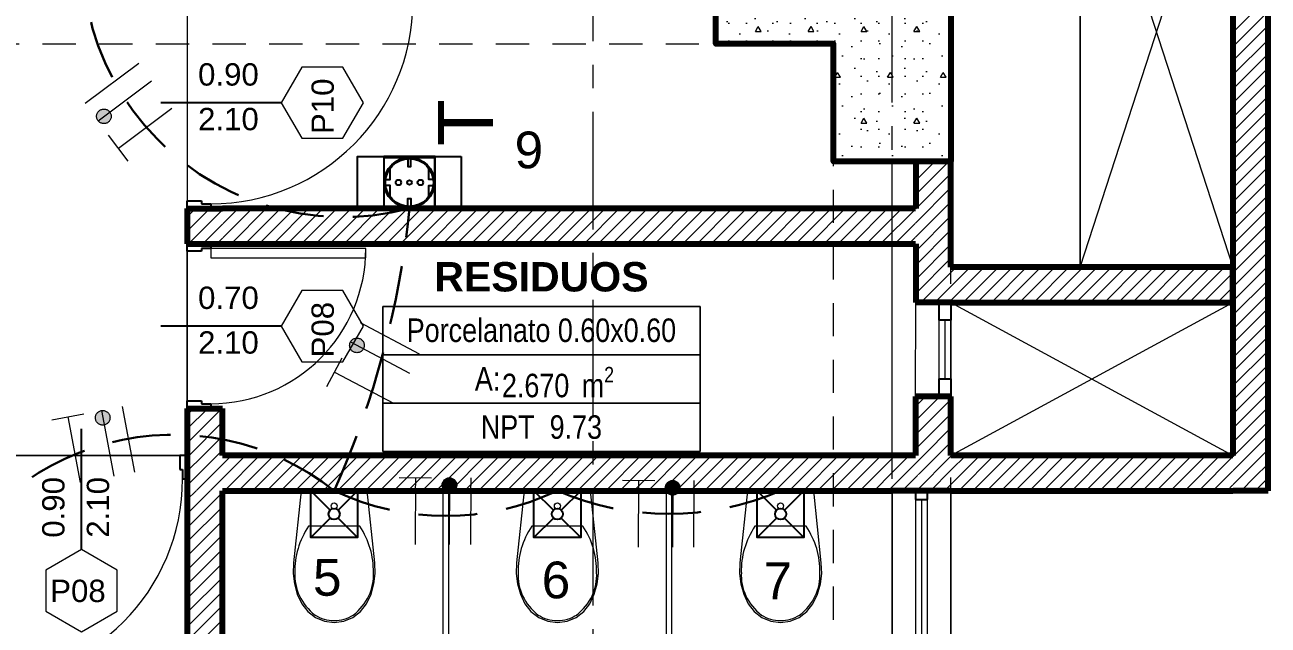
# Model space of a CAD drawing. Header units: inches. Extents: x -19 to 5698, y -728 to 92.
# Drawn here: x 232.63 to 237.92, y 14.43 to 16.98 of the extents above; entities that cross this region are included whole.
import ezdxf
from ezdxf.enums import TextEntityAlignment as Align

# ---------------------------------------------------------------- set-up
doc = ezdxf.new("R2010")
doc.units = ezdxf.units.IN
doc.header["$MEASUREMENT"] = 0
doc.set_wipeout_variables(frame=1)
for name, pattern in [('ACAD_ISO04W100', [30, 24, -3, 0, -3]), ('HIDDEN', [0.375, 0.25, -0.125]), ('Hidden Line', [0.195611, 0.141111, -0.0545]), ('Punto & Raya', [0.65, 0.5, -0.075, 0, -0.075]), ('Rayas', [0.282222, 0.141111, -0.141111]), ('RAYITAS', [0.375, 0.25, -0.125]), ('Wipeout_Contour', [1, 0, -1])]:
    doc.linetypes.add(name, pattern=pattern)
doc.layers.get('0').update_dxf_attribs({"color": 61})
for name, color, linetype, lineweight in [('00 conduct tomacorr', 120, 'HIDDEN', 30), ('00 IE LUZ EMERGENCIA', 253, 'Continuous', 0), ('T-TECHO-E', 150, 'Continuous', 20), ('TOMACORRIENTE', 22, 'RAYITAS', 9)]:
    doc.layers.add(name, color=color, linetype=linetype, lineweight=lineweight)
for name, color, linetype in [('02 _ ARQ _ ALB _ Ejes Generales', 251, 'Continuous'), ('02 _ ARQ _ ZON _ Espacio.3D', 7, 'Continuous'), ('08 _ STR _ EXT _ 06 Columnas', 7, 'Continuous'), ('08 _ STR _ EXT _ 07 Losa Aligerada', 7, 'Continuous'), ('08 _ STR _ EXT _ 09 Vigas', 251, 'Continuous'), ('Dibujo 2D - General', 7, 'Continuous'), ('Estructura - 04 MURO', 7, 'Continuous'), ('Fluxometro E. Baño', 140, 'Continuous'), ('Fluxometro E. Mingitorio', 117, 'Continuous'), ('Interior - Sanitarios', 7, 'Continuous'), ('Marcador - Secciones', 7, 'Continuous'), ('TOMA. HYDROBOX SHUKO S', 7, 'Continuous')]:
    doc.layers.add(name, color=color, linetype=linetype)
doc.styles.add('Annotative', font='arial.ttf')
doc.styles.add('Arial', font='arial.ttf')
doc.styles.add('Estilo_Generado_4', font='swisse.ttf')
doc.styles.add('Estilo_Generado_8', font='arialbd.ttf')
doc.styles.add('Estilo_Generado_9', font='ARIALN.TTF')
pattern_1 = [(45, (185.00004, 1e-08), (-0.030052038, 0.030052038), [])]

# ---------------------------------------------------------------- blocks, each defined once
blk = doc.blocks.new('TOMA. HYDROBOX SHUKO')
at = {"true_color": 0xafd9aa}
h = blk.add_hatch(dxfattribs=at)
h.set_pattern_fill('ANSI31', color=9, scale=0.67)
h.set_pattern_definition([(45, (0, 0), (-1.5041929, 1.5041929), [])])
edge = h.paths.add_edge_path()
edge.add_arc((53447.4624, 40916.352), 0.008, 0, 360)
edge = h.paths.add_edge_path()
edge.add_arc((53447.4942, 40916.3521), 0.00644, 0, 360)
edge = h.paths.add_edge_path()
edge.add_arc((53447.5258, 40916.352), 0.008, 0, 360)
at = {"color": 32, "true_color": 0xcd6928}
blk.add_lwpolyline([(53447.6441, 40916.427), (53447.6441, 40916.277), (53447.3441, 40916.277), (53447.3441, 40916.427)], close=True, dxfattribs=at)
for points in [[(53447.4199, 40916.277), (53447.5683, 40916.277), (53447.5683, 40916.427), (53447.4199, 40916.427), (53447.4199, 40916.277)], [(53447.4216, 40916.2794), (53447.4216, 40916.4245), (53447.5666, 40916.4245), (53447.5666, 40916.2794), (53447.4216, 40916.2794)], [(53447.4899, 40916.421), (53447.4899, 40916.3978), (53447.4983, 40916.3978), (53447.4983, 40916.421)], [(53447.4254, 40916.3603), (53447.4382, 40916.3603), (53447.4382, 40916.3928)], [(53447.5628, 40916.3603), (53447.55, 40916.3603), (53447.55, 40916.3928)], [(53447.4382, 40916.3111), (53447.4382, 40916.3436), (53447.4254, 40916.3436)], [(53447.55, 40916.3111), (53447.55, 40916.3436), (53447.5628, 40916.3436)], [(53447.4899, 40916.2829), (53447.4899, 40916.3061), (53447.4983, 40916.3061), (53447.4983, 40916.2829)]]:
    blk.add_lwpolyline(points, dxfattribs=at)
for centre, radius in [((53447.4941, 40916.352), 0.0725), ((53447.4941, 40916.352), 0.0692), ((53447.4624, 40916.352), 0.008), ((53447.4942, 40916.3521), 0.00644), ((53447.5258, 40916.352), 0.008)]:
    blk.add_circle(centre, radius, dxfattribs=at)
at = {"color": 30, "true_color": 0xf8991e, "style": 'Arial'}
blk.add_text('T', height=0.1588, rotation=90, dxfattribs=at).set_placement((53447.6558, 40916.525), align=Align.MIDDLE_CENTER)
blk = doc.blocks.new('a')
at = {"layer": 'TOMACORRIENTE', "ltscale": 0.05}
h = blk.add_hatch(color=4, dxfattribs=at)
edge = h.paths.add_edge_path()
edge.add_arc((0, 0.0752), 0.0211, 0, 360)
at = {"layer": 'TOMACORRIENTE', "color": 4}
for p, q in [((-0.1455, 0.0963), (-0.0515, 0.0963)), ((-0.0985, 0.0963), (-0.0985, -0.0966)), ((0, 0.0963), (0, -0.0963)), ((0.0623, -0.0963), (0.0623, 0.0963))]:
    blk.add_line(p, q, dxfattribs=at)
blk.add_circle((0, 0.0752), 0.0211, dxfattribs=at)
blk = doc.blocks.new('CABLE 3FACE')
at = {"layer": 'T-TECHO-E', "rotation": 59.94170052614085}
blk.add_blockref('a', (0, 0), dxfattribs=at)
blk = doc.blocks.new('Flux E Baño')
at = {"layer": 'Fluxometro E. Baño'}
for p, q in [((-0.075, 0.15), (-0.0126, 0.0876)), ((0.075, 0.15), (0.0126, 0.0876)), ((-0.0126, 0.0624), (-0.075, 0)), ((0.0126, 0.0624), (0.075, 0))]:
    blk.add_line(p, q, dxfattribs=at)
blk.add_lwpolyline([(-0.075, 0.15), (0.075, 0.15), (0.075, 0), (-0.075, 0)], close=True, dxfattribs=at)
at = {"layer": 'Fluxometro E. Baño', "color": 242, "true_color": 0xcd2027}
blk.add_circle((0, 0.075), 0.0178, dxfattribs=at)

msp = doc.modelspace()

# ---------------------------------------------------------------- linework, layer by layer
at = {"layer": '02 _ ARQ _ ZON _ Espacio.3D', "color": 251, "linetype": 'Continuous', "lineweight": 13}
for p, q in [((235.5023, 15.7837), (234.152, 15.7837)), ((234.152, 15.7837), (234.152, 15.166)), ((234.152, 15.7837), (235.5023, 15.7837)), ((234.152, 15.5778), (234.152, 15.7837)), ((235.5023, 15.166), (235.5023, 15.7837)), ((235.5023, 15.7837), (235.5023, 15.5778)), ((235.5023, 15.5778), (234.152, 15.5778)), ((234.152, 15.5778), (235.5023, 15.5778)), ((234.152, 15.3719), (234.152, 15.5778)), ((235.5023, 15.5778), (235.5023, 15.3719)), ((235.5023, 15.3719), (234.152, 15.3719)), ((234.152, 15.3719), (235.5023, 15.3719)), ((234.152, 15.166), (234.152, 15.3719)), ((235.5023, 15.3719), (235.5023, 15.166)), ((234.152, 15.166), (235.5023, 15.166)), ((235.5023, 15.166), (234.152, 15.166))]:
    msp.add_line(p, q, dxfattribs=at)
at = {"layer": '02 _ ARQ _ ZON _ Espacio.3D', "color": 254, "linetype": 'Continuous', "lineweight": 0, "flags": 128}
msp.add_lwpolyline([(205.07, 17.4), (229.57, 17.4), (229.57, 16.25), (230.77, 16.25), (230.77, 15.5372), (232.42, 15.5372), (232.42, 15.1499), (233.32, 15.1499), (233.3204, 17.1), (232.82, 17.1), (232.82, 19.05), (230.67, 19.05), (230.67, 20.35), (231.67, 20.35), (231.67, 22.25), (231.17, 22.25), (231.17, 22.7), (231.67, 22.7), (231.67, 24.4), (231.17, 24.4), (231.17, 24.85), (231.67, 24.85), (231.67, 29.7), (208.07, 29.7)], dxfattribs=at)
at = {"layer": '02 _ ARQ _ ZON _ Espacio.3D', "color": 9, "linetype": 'Continuous', "lineweight": 5, "flags": 128}
for points in [[(232.97, 20.1), (232.97, 17.2499), (234.295, 17.2499), (234.295, 17.0999), (233.32, 17.0999), (233.32, 16.1999), (236.32, 16.1999), (236.32, 16.4), (236.07, 16.4), (236.07, 16.9), (235.57, 16.9), (235.57, 17.4), (236.32, 17.4), (236.32, 20.1)], [(233.47, 15.1499), (236.3199, 15.1499), (236.32, 16.0499), (233.32, 16.0499), (233.32, 15.3499), (233.47, 15.3499)], [(232.42, 15.1499), (232.42, 11.7), (236.32, 11.7), (236.32, 14.9999), (233.47, 14.9999), (233.47, 13.6749), (233.32, 13.6749), (233.32, 15.1499)]]:
    msp.add_lwpolyline(points, close=True, dxfattribs=at)
at = {"layer": '08 _ STR _ EXT _ 07 Losa Aligerada', "color": 7, "linetype": 'Rayas', "lineweight": 18, "flags": 128}
msp.add_lwpolyline([(193.22, 11.97, 1.049431), (198.7937, 6.3), (209.6003, 6.3), (209.6003, 6.2005), (214.7981, 6.2005), (214.7981, 7.2), (222.07, 7.2), (222.07, 5.6637), (223.2699, 5.6637), (223.2699, 4.2), (228.3699, 4.2), (228.3699, 5.6637), (229.57, 5.6637), (229.57, 7.2), (236.57, 7.2), (236.57, 14.9999), (236.57, 15.1499), (236.57, 15.1499), (236.57, 15.7999), (236.57, 15.7999), (236.57, 18.1001), (236.57, 20.35), (234.07, 20.35), (231.67, 20.35), (231.67, 22.35), (231.67, 22.6), (231.67, 24.5), (231.67, 24.75), (231.67, 26.75), (236.57, 26.75), (236.57, 29.7), (236.57, 35.2005), (236.57, 39.9), (228.67, 39.9), (223.5529, 39.9), (223.5529, 40.9), (218.9324, 40.9), (218.9324, 39.9), (208.37, 39.9), (208.37, 41.4352), (207.42, 41.4352), (207.42, 42.9), (202.22, 42.9), (202.22, 41.4352), (201.2699, 41.4352), (201.2699, 39.9), (196.2701, 39.9), (196.2701, 41.1), (192.8701, 41.1), (192.8701, 37.7), (194.07, 37.7), (194.07, 33.9), (193.17, 33.9), (193.17, 21.2663), (193.22, 21.2663)], format="xyb", close=True, dxfattribs=at)
at = {"layer": '08 _ STR _ EXT _ 07 Losa Aligerada', "color": 7, "linetype": 'Continuous', "lineweight": 18, "flags": 128}
msp.add_lwpolyline([(228.3699, 4.4445), (229.37, 4.4445), (229.37, 7.2), (236.57, 7.2), (236.57, 14.9999), (236.57, 15.1499), (236.57, 15.1499), (236.57, 15.7999), (236.57, 15.7999), (236.57, 18.1001), (236.57, 20.35), (234.07, 20.35), (231.67, 20.35), (231.67, 22.35), (231.67, 22.6), (231.67, 24.5), (231.67, 24.75), (231.67, 26.75), (236.07, 26.75), (236.57, 26.75), (236.57, 39.9)], dxfattribs=at)
for points in [[(237.92, 18.1001), (236.57, 18.1001), (236.57, 15.7999), (237.77, 15.7999), (237.77, 15.1499), (236.57, 15.1499), (236.57, 14.9999), (237.92, 14.9999)], [(237.12, 17.9499), (237.77, 17.9499), (237.77, 15.9499), (237.12, 15.9499)]]:
    msp.add_lwpolyline(points, close=True, dxfattribs=at)
at = {"layer": '08 _ STR _ EXT _ 09 Vigas', "color": 251, "linetype": 'Hidden Line', "lineweight": 13, "true_color": 0x636466}
msp.add_line((229.57, 16.9), (236.07, 16.9), dxfattribs=at)
msp.add_line((229.57, 16.9), (236.07, 16.9), dxfattribs=at)
at = {"layer": 'Estructura - 04 MURO', "color": 152, "linetype": 'Continuous', "lineweight": 25}
for p, q in [((233.72, 16.6499), (233.2075, 16.6499)), ((233.72, 15.6999), (233.2075, 15.6999)), ((232.87, 14.7499), (232.87, 15.2624))]:
    msp.add_line(p, q, dxfattribs=at)
at = {"layer": 'Estructura - 04 MURO', "color": 165, "linetype": 'Continuous', "lineweight": 25}
for p, q in [((233.32, 16.2319), (233.38, 16.2319)), ((233.38, 16.0179), (233.32, 16.0179)), ((236.57, 15.7249), (236.52, 15.7249)), ((236.5199, 15.4749), (236.5699, 15.4749)), ((233.32, 15.3819), (233.38, 15.3819)), ((233.288, 15.1499), (233.288, 15.0899)), ((236.4199, 14.9624), (236.4699, 14.9624))]:
    msp.add_line(p, q, dxfattribs=at)
at = {"layer": 'Estructura - 04 MURO', "color": 165, "linetype": 'Continuous', "lineweight": 15}
for p, q in [((233.42, 15.9899), (234.08, 15.9899)), ((236.5199, 15.4749), (236.52, 15.7249)), ((236.5449, 15.4749), (236.545, 15.7249)), ((236.57, 15.7249), (236.5699, 15.4749)), ((236.4199, 14.9624), (236.4199, 14.0187)), ((236.4449, 14.9624), (236.4449, 14.0187)), ((236.4699, 14.0187), (236.4699, 14.9624))]:
    msp.add_line(p, q, dxfattribs=at)
at = {"layer": 'Estructura - 04 MURO', "color": 251, "linetype": 'Continuous', "lineweight": 13, "flags": 128}
for points in [[(234.07, 16.6499), (233.9825, 16.8015), (233.8075, 16.8015), (233.72, 16.6499), (233.8075, 16.4984), (233.9825, 16.4984)], [(234.07, 15.6999), (233.9825, 15.8515), (233.8075, 15.8515), (233.72, 15.6999), (233.8075, 15.5484), (233.9825, 15.5484)], [(232.87, 14.3999), (233.0216, 14.4874), (233.0216, 14.6624), (232.87, 14.7499), (232.7185, 14.6624), (232.7185, 14.4874)]]:
    msp.add_lwpolyline(points, close=True, dxfattribs=at)
at = {"layer": 'Interior - Sanitarios', "color": 251, "linetype": 'Continuous', "lineweight": 13}
for p, q in [((233.945, 14.8485), (233.8361, 14.8485)), ((234.054, 14.8485), (233.945, 14.8485)), ((234.895, 14.8485), (234.7861, 14.8485)), ((235.004, 14.8485), (234.895, 14.8485)), ((235.845, 14.8485), (235.7361, 14.8485)), ((235.954, 14.8485), (235.845, 14.8485))]:
    msp.add_line(p, q, dxfattribs=at)
at = {"layer": 'Interior - Sanitarios', "color": 251, "linetype": 'Continuous', "lineweight": 13, "flags": 128}
for points in [[(233.7756, 14.6032), (233.788, 14.5597), (233.807, 14.5186), (233.8326, 14.486), (233.8657, 14.4611), (233.904, 14.4454), (233.945, 14.4399), (233.9861, 14.4454), (234.0244, 14.4611), (234.0574, 14.486), (234.083, 14.5186), (234.102, 14.5597), (234.1144, 14.6032), (234.1199, 14.6481), (234.1184, 14.6933), (234.086, 14.9999), (233.804, 14.9999), (233.7717, 14.6933), (233.7701, 14.6481)], [(234.7256, 14.6032), (234.738, 14.5597), (234.757, 14.5186), (234.7826, 14.486), (234.8157, 14.4611), (234.854, 14.4454), (234.895, 14.4399), (234.9361, 14.4454), (234.9744, 14.4611), (235.0074, 14.486), (235.033, 14.5186), (235.052, 14.5597), (235.0644, 14.6032), (235.0699, 14.6481), (235.0684, 14.6933), (235.036, 14.9999), (234.754, 14.9999), (234.7217, 14.6933), (234.7201, 14.6481)], [(235.6756, 14.6032), (235.688, 14.5597), (235.707, 14.5186), (235.7326, 14.486), (235.7657, 14.4611), (235.804, 14.4454), (235.845, 14.4399), (235.8861, 14.4454), (235.9244, 14.4611), (235.9574, 14.486), (235.983, 14.5186), (236.002, 14.5597), (236.0144, 14.6032), (236.0199, 14.6481), (236.0184, 14.6933), (235.986, 14.9999), (235.704, 14.9999), (235.6717, 14.6933), (235.6701, 14.6481)]]:
    msp.add_lwpolyline(points, close=True, dxfattribs=at)
at = {"layer": 'Interior - Sanitarios', "color": 175, "linetype": 'Continuous', "lineweight": 13, "flags": 128}
for points in [[(234.4325, 14.9999), (234.4075, 14.9999), (234.4075, 13.6999), (234.4325, 13.6999)], [(235.3825, 14.9999), (235.3575, 14.9999), (235.3575, 13.6999), (235.3825, 13.6999)]]:
    msp.add_lwpolyline(points, close=True, dxfattribs=at)
at = {"layer": 'Interior - Sanitarios', "color": 251, "linetype": 'Continuous', "lineweight": 13}
for centre in [(233.945, 14.9349), (234.895, 14.9349), (235.845, 14.9349)]:
    msp.add_circle(centre, 0.0127, dxfattribs=at)
for centre, major_axis, start_param, end_param in [((234.2031, 14.6605), (0.4253, 0), 2.612188, 3.165208), ((233.6869, 14.6605), (0.4253, 0), 6.259567, 6.812588), ((235.1531, 14.6605), (0.4253, 0), 2.612188, 3.165208), ((234.6369, 14.6605), (0.4253, 0), 6.259567, 6.812588), ((236.1031, 14.6605), (0.4253, 0), 2.612188, 3.165208), ((235.5869, 14.6605), (0.4253, 0), 6.259567, 6.812588), ((234.0345, 14.6392), (0.2569, 0), 3.085861, 3.98645), ((233.8556, 14.6392), (0.2569, 0), 5.438324, 6.338913), ((234.9845, 14.6392), (0.2569, 0), 3.085861, 3.98645), ((234.8056, 14.6392), (0.2569, 0), 5.438324, 6.338913), ((235.9345, 14.6392), (0.2569, 0), 3.085861, 3.98645), ((235.7556, 14.6392), (0.2569, 0), 5.438324, 6.338913), ((233.9458, 14.5688), (0.1385, 0), 4.079884, 4.706528), ((233.9442, 14.5688), (0.1385, 0), 4.71825, 5.344894), ((234.8958, 14.5688), (0.1385, 0), 4.079884, 4.706528), ((234.8942, 14.5688), (0.1385, 0), 4.71825, 5.344894), ((235.8458, 14.5688), (0.1385, 0), 4.079884, 4.706528), ((235.8442, 14.5688), (0.1385, 0), 4.71825, 5.344894)]:
    msp.add_ellipse(centre, major_axis=major_axis, ratio=0.875546, start_param=start_param, end_param=end_param, dxfattribs=at)

# ---------------------------------------------------------------- block references
at = {"layer": '00 conduct tomacorr'}
for p, xscale, yscale, zscale, rotation in [((233.054, 16.6578), 1.47256122672843, 1.47256122672843, 1.47256122672843, 66.65281789271805), ((234.14, 15.5662), 1.47256122672843, 1.47256122672843, 1.47256122672843, 2.231471872759708), ((232.9806, 15.2012), 1.472561226728431, 1.472561226728431, 1.472561226728431, 310.7352111919494), ((232.5788, 14.1385), 1.47256122672843, 1.47256122672843, 1.47256122672843, 208.5697310107626)]:
    msp.add_blockref('CABLE 3FACE', p, dxfattribs=dict(at, xscale=xscale, yscale=yscale, zscale=zscale, rotation=rotation))

# ---------------------------------------------------------------- texts
at = {"layer": '00 IE LUZ EMERGENCIA', "style": 'Annotative'}
for tag, p in [('9', (234.7131, 16.3709, 0)), ('5', (233.855, 14.5532)), ('6', (234.8285, 14.5422)), ('7', (235.7725, 14.5385))]:
    msp.add_attdef(tag, p, '', height=0.1562, dxfattribs=at)
at = {"layer": '02 _ ARQ _ ZON _ Espacio.3D', "color": 251, "lineweight": 25, "attachment_point": 2}
for s, insert, char_height, style in [('\\A1;{\\pqc;\\pt0;\\fArial|b1|i0|c0|p34;RESIDUOS}', (234.8272, 15.9721), 0.125, 'Estilo_Generado_8'), ('\\A1;{\\pqc;\\pt0;\\fArial Narrow|b0|i0|c0|p34;Porcelanato 0.60x0.60}', (234.8272, 15.7322), 0.1, 'Estilo_Generado_9'), ('\\A1;{\\pqc;\\pt0;\\fArial Narrow|b0|i0|c0|p34;A: }', (234.598, 15.5259), 0.1, 'Estilo_Generado_9'), ('\\A1;{\\pqc;\\pt0,0.3;\\fArial Narrow|b0|i0|c0|p34;2.670\\fArial Narrow|b0|i0|c0|p34;\\A1{\\H.66x;\\S^  ;}\\fArial Narrow|b0|i0|c0|p34; m\\fArial Narrow|b0|i0|c0|p34;\\A1{\\H.66x;\\S2^  ;}}', (234.8977, 15.5264), 0.1, 'Estilo_Generado_9'), ('\\A1;{\\pqc;\\pt0;\\fArial Narrow|b0|i0|c0|p34;NPT  9.73}', (234.8272, 15.3205), 0.1, 'Estilo_Generado_9')]:
    msp.add_mtext(s, dxfattribs=dict(at, insert=insert, char_height=char_height, style=style))
at = {"layer": 'Estructura - 04 MURO', "color": 251, "lineweight": 25, "char_height": 0.095, "attachment_point": 7, "style": 'Estilo_Generado_4'}
for s, insert in [('\\A1;{\\pql;\\pt0;\\fSwis721 Ex BT|b0|i0|c0|p34;0.90\\fSwis721 Ex BT|b0|i0|c0|p34;\\A1{\\H.66x;\\S^  ;}\\fSwis721 Ex BT|b0|i0|c0|p34;\\fSwis721 Ex BT|b0|i0|c0|p34;}', (233.366, 16.6948)), ('\\A1;{\\pql;\\pt0;\\fSwis721 Ex BT|b0|i0|c0|p34;2.10\\fSwis721 Ex BT|b0|i0|c0|p34;\\A1{\\H.66x;\\S^  ;}\\fSwis721 Ex BT|b0|i0|c0|p34;\\fSwis721 Ex BT|b0|i0|c0|p34;}', (233.366, 16.505)), ('\\A1;{\\pql;\\pt0;\\fSwis721 Ex BT|b0|i0|c0|p34;0.70\\fSwis721 Ex BT|b0|i0|c0|p34;\\A1{\\H.66x;\\S^  ;}\\fSwis721 Ex BT|b0|i0|c0|p34;\\fSwis721 Ex BT|b0|i0|c0|p34;}', (233.366, 15.745)), ('\\A1;{\\pql;\\pt0;\\fSwis721 Ex BT|b0|i0|c0|p34;2.10\\fSwis721 Ex BT|b0|i0|c0|p34;\\A1{\\H.66x;\\S^  ;}\\fSwis721 Ex BT|b0|i0|c0|p34;\\fSwis721 Ex BT|b0|i0|c0|p34;}', (233.366, 15.555)), ('\\A1;{\\pql;\\pt0;\\fSwis721 Ex BT|b0|i0|c0|p34;P08\\fSwis721 Ex BT|b0|i0|c0|p34;\\fSwis721 Ex BT|b0|i0|c0|p34;\\fSwis721 Ex BT|b0|i0|c0|p34;}', (232.7367, 14.525))]:
    msp.add_mtext(s, dxfattribs=dict(at, insert=insert))
at = {"layer": 'Estructura - 04 MURO', "color": 251, "lineweight": 25, "char_height": 0.095, "attachment_point": 7, "rotation": 90, "style": 'Estilo_Generado_4'}
for s, insert in [('\\A1;{\\pql;\\pt0;\\fSwis721 Ex BT|b0|i0|c0|p34;P10\\fSwis721 Ex BT|b0|i0|c0|p34;\\fSwis721 Ex BT|b0|i0|c0|p34;\\fSwis721 Ex BT|b0|i0|c0|p34;}', (233.945, 16.5166)), ('\\A1;{\\pql;\\pt0;\\fSwis721 Ex BT|b0|i0|c0|p34;P08\\fSwis721 Ex BT|b0|i0|c0|p34;\\fSwis721 Ex BT|b0|i0|c0|p34;\\fSwis721 Ex BT|b0|i0|c0|p34;}', (233.945, 15.5666)), ('\\A1;{\\pql;\\pt0;\\fSwis721 Ex BT|b0|i0|c0|p34;0.90\\fSwis721 Ex BT|b0|i0|c0|p34;\\A1{\\H.66x;\\S^  ;}\\fSwis721 Ex BT|b0|i0|c0|p34;\\fSwis721 Ex BT|b0|i0|c0|p34;}', (232.8251, 14.7999)), ('\\A1;{\\pql;\\pt0;\\fSwis721 Ex BT|b0|i0|c0|p34;2.10\\fSwis721 Ex BT|b0|i0|c0|p34;\\A1{\\H.66x;\\S^  ;}\\fSwis721 Ex BT|b0|i0|c0|p34;\\fSwis721 Ex BT|b0|i0|c0|p34;}', (233.015, 14.7999))]:
    msp.add_mtext(s, dxfattribs=dict(at, insert=insert))

# ---------------------------------------------------------------- next in the draw order: wipeouts: each hides what was drawn before it
at = {"color": 254, "linetype": 'Wipeout_Contour', "lineweight": 0, "ltscale": 6632.566014}
msp.add_wipeout([(233.47, 16.0499), (236.42, 16.0499), (236.42, 16.1999), (233.47, 16.1999)], dxfattribs=at).dxf.layer = 'Estructura - 04 MURO'
at = {"color": 254, "linetype": 'Wipeout_Contour', "lineweight": 0, "ltscale": 4979.274538}
msp.add_wipeout([(236.3199, 14.9999), (236.5699, 15.1499), (236.3199, 15.1499)], dxfattribs=at).dxf.layer = 'Estructura - 04 MURO'
at = {"color": 254, "linetype": 'Wipeout_Contour', "lineweight": 0, "ltscale": 4983.514323}
msp.add_wipeout([(237.77, 14.9999), (237.92, 14.9999), (237.77, 15.1499)], dxfattribs=at).dxf.layer = 'Estructura - 04 MURO'

# ---------------------------------------------------------------- next in the draw order: hatches: boundary and pattern name
at = {"layer": 'Estructura - 04 MURO', "linetype": 'Continuous', "lineweight": 5}
h = msp.add_hatch(dxfattribs=at)
h.set_pattern_fill('LADRILLO_COMÚN_0002', color=250, style=0, pattern_type=2)
h.set_pattern_definition(pattern_1)
h.paths.add_polyline_path([(233.47, 16.0499), (236.42, 16.0499), (236.42, 16.1999), (233.47, 16.1999)])
h = msp.add_hatch(dxfattribs=at)
h.set_pattern_fill('LADRILLO_COMÚN_0002', color=250, style=0, pattern_type=2)
h.set_pattern_definition(pattern_1)
h.paths.add_polyline_path([(236.3199, 14.9999), (236.5699, 15.1499), (236.3199, 15.1499)])
h = msp.add_hatch(dxfattribs=at)
h.set_pattern_fill('LADRILLO_COMÚN_0002', color=250, style=0, pattern_type=2)
h.set_pattern_definition(pattern_1)
h.paths.add_polyline_path([(237.77, 14.9999), (237.92, 14.9999), (237.77, 15.1499)])

# ---------------------------------------------------------------- next in the draw order: linework, layer by layer
at = {"layer": 'Estructura - 04 MURO', "color": 165, "linetype": 'Continuous', "lineweight": 15}
msp.add_line((234.08, 15.9899), (234.08, 16.0299), dxfattribs=at)
at = {"layer": 'Estructura - 04 MURO', "color": 7, "linetype": 'Continuous', "lineweight": 80, "flags": 128}
for points in [[(236.42, 16.1999), (233.47, 16.1999)], [(233.47, 16.0499), (236.42, 16.0499)]]:
    msp.add_lwpolyline(points, dxfattribs=at)

# ---------------------------------------------------------------- next in the draw order: block references
at = {"layer": 'TOMA. HYDROBOX SHUKO S', "xscale": 1.47256122672843, "yscale": 1.47256122672843, "zscale": 1.47256122672843}
msp.add_blockref('TOMA. HYDROBOX SHUKO', (-78470.4421, -60235.5231), dxfattribs=at)

# ---------------------------------------------------------------- next in the draw order: wipeouts: each hides what was drawn before it
at = {"color": 254, "linetype": 'Wipeout_Contour', "lineweight": 0, "ltscale": 6638.764769}
msp.add_wipeout([(236.42, 15.7999), (236.57, 15.7999), (236.57, 16.4), (236.42, 16.4)], dxfattribs=at).dxf.layer = 'Estructura - 04 MURO'
at = {"color": 254, "linetype": 'Wipeout_Contour', "lineweight": 0, "ltscale": 6626.36641}
msp.add_wipeout([(233.32, 16.0499), (233.47, 16.0499), (233.47, 16.1999), (233.32, 16.1999)], dxfattribs=at).dxf.layer = 'Estructura - 04 MURO'
at = {"color": 254, "linetype": 'Wipeout_Contour', "lineweight": 0, "ltscale": 4978.514123}
msp.add_wipeout([(236.3199, 14.9999), (236.5699, 14.9999), (236.5699, 15.1499)], dxfattribs=at).dxf.layer = 'Estructura - 04 MURO'
at = {"color": 254, "linetype": 'Wipeout_Contour', "lineweight": 0, "ltscale": 4982.674795}
msp.add_wipeout([(237.77, 15.1499), (237.92, 14.9999), (237.92, 15.1499)], dxfattribs=at).dxf.layer = 'Estructura - 04 MURO'

# ---------------------------------------------------------------- next in the draw order: hatches: boundary and pattern name
at = {"layer": '08 _ STR _ EXT _ 06 Columnas', "linetype": 'Continuous', "lineweight": 9}
h = msp.add_hatch(dxfattribs=at)
h.set_pattern_fill('HORMIGÓN_EN_MASA_0002', style=0, pattern_type=2)
h.set_pattern_definition([(0, (185.00004, 1e-08), (0, 0.3897114), [0.024375, -0.200625]), (0, (185.11254, 0.19486), (0, 0.3897114), [0.024375, -0.200625]), (60, (185.00004, 1e-08), (-0.3375, 0.1948557), [0.024375, -0.200625]), (60, (185.22504, 1e-08), (-0.3375, 0.1948557), [0.024375, -0.200625]), (120, (185.0244, 1e-08), (0.3375, 0.1948557), [0.024375, -0.200625]), (120, (185.2494, 1e-08), (0.3375, 0.1948557), [0.024375, -0.200625]), (0, (185.00004, 0.0375), (0, 0.075), [0, -0.075, 0, -0.1125]), (45, (185.03754, 0.0375), (-0.05303301, 0.05303301), [0, -0.05625, 0, -0.09375])])
h.paths.add_polyline_path([(235.57, 17.4), (235.57, 16.9), (236.07, 16.9), (236.07, 16.4), (236.57, 16.4), (236.57, 17.4)])
at = {"layer": 'Estructura - 04 MURO', "linetype": 'Continuous', "lineweight": 5}
h = msp.add_hatch(dxfattribs=at)
h.set_pattern_fill('LADRILLO_COMÚN_0002', color=250, style=0, pattern_type=2)
h.set_pattern_definition(pattern_1)
h.paths.add_polyline_path([(236.42, 15.7999), (236.57, 15.7999), (236.57, 16.4), (236.42, 16.4)])
h = msp.add_hatch(dxfattribs=at)
h.set_pattern_fill('LADRILLO_COMÚN_0002', color=250, style=0, pattern_type=2)
h.set_pattern_definition(pattern_1)
h.paths.add_polyline_path([(233.32, 16.0499), (233.47, 16.0499), (233.47, 16.1999), (233.32, 16.1999)])
h = msp.add_hatch(dxfattribs=at)
h.set_pattern_fill('LADRILLO_COMÚN_0002', color=250, style=0, pattern_type=2)
h.set_pattern_definition(pattern_1)
h.paths.add_polyline_path([(236.3199, 14.9999), (236.5699, 14.9999), (236.5699, 15.1499)])
h = msp.add_hatch(dxfattribs=at)
h.set_pattern_fill('LADRILLO_COMÚN_0002', color=250, style=0, pattern_type=2)
h.set_pattern_definition(pattern_1)
h.paths.add_polyline_path([(237.77, 15.1499), (237.92, 14.9999), (237.92, 15.1499)])

# ---------------------------------------------------------------- next in the draw order: linework, layer by layer
at = {"layer": '00 conduct tomacorr'}
msp.add_arc((233.983, 17.2727), 1.1093, 155.9414, 284.7468, dxfattribs=at)
at = {"layer": '08 _ STR _ EXT _ 06 Columnas', "color": 7, "linetype": 'Continuous', "lineweight": 80, "flags": 128}
msp.add_lwpolyline([(235.57, 17.4), (236.57, 17.4), (236.57, 16.4), (236.07, 16.4), (236.07, 16.9), (235.57, 16.9)], close=True, dxfattribs=at)
at = {"layer": 'Estructura - 04 MURO', "color": 165, "linetype": 'Continuous', "lineweight": 25}
for p, q in [((233.32, 16.1999), (233.32, 16.2319)), ((233.42, 16.1999), (233.32, 16.1999)), ((233.38, 16.2319), (233.38, 16.2199)), ((233.38, 16.2199), (233.42, 16.2199)), ((233.42, 16.2199), (233.42, 16.1999)), ((233.32, 16.0499), (233.42, 16.0499)), ((233.32, 16.0179), (233.32, 16.0499)), ((233.42, 16.0499), (233.42, 16.0299)), ((233.42, 16.0299), (233.38, 16.0299)), ((233.38, 16.0299), (233.38, 16.0179)), ((236.52, 15.7249), (236.52, 15.7999)), ((236.57, 15.7999), (236.57, 15.7249)), ((236.4199, 14.9999), (236.4199, 14.9624)), ((236.4699, 14.9624), (236.4699, 14.9999))]:
    msp.add_line(p, q, dxfattribs=at)
at = {"layer": 'Estructura - 04 MURO', "color": 7, "linetype": 'Continuous', "lineweight": 80}
for p, q in [((233.32, 16.1999), (233.42, 16.1999)), ((233.32, 16.1999), (233.42, 16.1999)), ((233.32, 16.1999), (233.42, 16.1999)), ((233.42, 16.1999), (233.47, 16.1999)), ((233.42, 16.1999), (233.47, 16.1999)), ((233.32, 16.0499), (233.42, 16.0499)), ((233.32, 16.0499), (233.42, 16.0499)), ((233.32, 16.0499), (233.42, 16.0499)), ((233.42, 16.0499), (233.47, 16.0499)), ((233.42, 16.0499), (233.47, 16.0499)), ((236.52, 15.7999), (236.42, 15.7999)), ((236.52, 15.7999), (236.42, 15.7999)), ((236.57, 15.7999), (236.52, 15.7999)), ((236.57, 15.7999), (236.52, 15.7999)), ((236.57, 15.7999), (236.52, 15.7999)), ((236.4199, 14.9999), (236.3199, 14.9999)), ((236.4199, 14.9999), (236.3199, 14.9999)), ((236.4699, 14.9999), (236.4199, 14.9999)), ((236.4699, 14.9999), (236.4199, 14.9999)), ((236.4699, 14.9999), (236.4199, 14.9999)), ((236.5699, 14.9999), (236.4699, 14.9999)), ((236.5699, 14.9999), (236.4699, 14.9999))]:
    msp.add_line(p, q, dxfattribs=at)
at = {"layer": 'Estructura - 04 MURO', "color": 165, "linetype": 'Continuous', "lineweight": 15}
for p, q in [((234.08, 16.0299), (233.42, 16.0299)), ((233.42, 16.0299), (233.42, 15.9899)), ((236.3199, 14.9999), (236.3199, 12.1999)), ((236.5699, 14.9999), (236.5699, 12.1999))]:
    msp.add_line(p, q, dxfattribs=at)
at = {"layer": 'Estructura - 04 MURO', "color": 7, "linetype": 'Continuous', "lineweight": 80, "flags": 128}
for points in [[(236.42, 16.4), (236.42, 16.1999)], [(236.57, 15.9499), (236.57, 16.4)], [(233.32, 16.1999), (233.32, 16.0499)], [(236.42, 16.0499), (236.42, 15.7999)], [(236.4199, 15.1499), (236.3199, 15.1499)], [(237.92, 14.9999), (237.77, 14.9999)]]:
    msp.add_lwpolyline(points, dxfattribs=at)
at = {"layer": 'Estructura - 04 MURO', "color": 165, "linetype": 'Continuous', "lineweight": 15}
msp.add_arc((233.42, 17.0799), 0.86, 270, 0, dxfattribs=at)

# ---------------------------------------------------------------- next in the draw order: wipeouts: each hides what was drawn before it
at = {"color": 254, "linetype": 'Wipeout_Contour', "lineweight": 0, "ltscale": 6638.733166}
msp.add_wipeout([(236.4199, 15.1499), (236.5699, 15.1499), (236.5699, 15.3999), (236.4199, 15.3999)], dxfattribs=at).dxf.layer = 'Estructura - 04 MURO'
at = {"color": 254, "linetype": 'Wipeout_Contour', "lineweight": 0, "ltscale": 6632.026309}
msp.add_wipeout([(233.32, 15.1499), (233.32, 14.9999), (236.3199, 14.9999), (236.3199, 15.1499)], dxfattribs=at).dxf.layer = 'Estructura - 04 MURO'

# ---------------------------------------------------------------- next in the draw order: hatches: boundary and pattern name
at = {"layer": 'Estructura - 04 MURO', "linetype": 'Continuous', "lineweight": 5}
h = msp.add_hatch(dxfattribs=at)
h.set_pattern_fill('LADRILLO_COMÚN_0002', color=250, style=0, pattern_type=2)
h.set_pattern_definition(pattern_1)
h.paths.add_polyline_path([(236.4199, 15.1499), (236.5699, 15.1499), (236.5699, 15.3999), (236.4199, 15.3999)])
h = msp.add_hatch(dxfattribs=at)
h.set_pattern_fill('LADRILLO_COMÚN_0002', color=250, style=0, pattern_type=2)
h.set_pattern_definition(pattern_1)
h.paths.add_polyline_path([(233.32, 15.1499), (233.32, 14.9999), (236.3199, 14.9999), (236.3199, 15.1499)])

# ---------------------------------------------------------------- next in the draw order: linework, layer by layer
at = {"layer": '00 conduct tomacorr'}
for centre, radius, start, end in [((230.4099, 16.5863), 3.8748, 335.8322, 354.2773), ((234.42, 15.9958), 1.1033, 244.4997, 295.5002), ((235.37, 16.0977), 1.1962, 246.6027, 293.3973)]:
    msp.add_arc(centre, radius, start, end, dxfattribs=at)
at = {"layer": '02 _ ARQ _ ALB _ Ejes Generales', "color": 251, "linetype": 'Punto & Raya', "lineweight": 13, "true_color": 0x636466}
msp.add_line((236.32, 3.05), (236.32, 44.9), dxfattribs=at)
at = {"layer": '08 _ STR _ EXT _ 09 Vigas', "color": 251, "linetype": 'Hidden Line', "lineweight": 13, "true_color": 0x636466}
msp.add_line((236.07, 7.7), (236.07, 16.9), dxfattribs=at)
at = {"layer": 'Estructura - 04 MURO', "color": 165, "linetype": 'Continuous', "lineweight": 15}
for p, q in [((236.4199, 15.3999), (236.42, 15.7999)), ((236.5699, 15.3999), (236.57, 15.7999))]:
    msp.add_line(p, q, dxfattribs=at)
at = {"layer": 'Estructura - 04 MURO', "color": 165, "linetype": 'Continuous', "lineweight": 25}
for p, q in [((236.5199, 15.3999), (236.5199, 15.4749)), ((236.5699, 15.4749), (236.5699, 15.3999)), ((233.32, 15.1499), (233.288, 15.1499)), ((233.32, 15.0499), (233.32, 15.1499)), ((233.288, 15.0899), (233.3, 15.0899)), ((233.3, 15.0899), (233.3, 15.0499)), ((233.3, 15.0499), (233.32, 15.0499))]:
    msp.add_line(p, q, dxfattribs=at)
at = {"layer": 'Estructura - 04 MURO', "color": 7, "linetype": 'Continuous', "lineweight": 80}
for p, q in [((236.5199, 15.3999), (236.4199, 15.3999)), ((236.5199, 15.3999), (236.4199, 15.3999)), ((236.5699, 15.3999), (236.5199, 15.3999)), ((236.5699, 15.3999), (236.5199, 15.3999)), ((236.5699, 15.3999), (236.5199, 15.3999)), ((233.32, 15.1499), (233.32, 15.0499)), ((233.32, 15.1499), (233.32, 15.0499)), ((233.32, 15.1499), (233.32, 15.0499)), ((233.32, 15.0499), (233.32, 14.9999)), ((233.32, 15.0499), (233.32, 14.9999))]:
    msp.add_line(p, q, dxfattribs=at)
at = {"layer": 'Estructura - 04 MURO', "color": 7, "linetype": 'Continuous', "lineweight": 80, "flags": 128}
for points in [[(236.4199, 15.3999), (236.4199, 15.1499)], [(236.5699, 15.1499), (236.5699, 15.3999)], [(236.3199, 15.1499), (233.47, 15.1499)], [(233.47, 14.9999), (236.3199, 14.9999)]]:
    msp.add_lwpolyline(points, dxfattribs=at)
at = {"layer": 'Estructura - 04 MURO', "color": 165, "linetype": 'Continuous', "lineweight": 15}
msp.add_arc((232.44, 15.0499), 0.86, 270, 0, dxfattribs=at)
at = {"layer": 'Marcador - Secciones', "color": 251, "linetype": 'Punto & Raya', "lineweight": 13, "true_color": 0x636466}
msp.add_line((235.0454, 46.2111), (235.0454, 0.9472), dxfattribs=at)

# ---------------------------------------------------------------- next in the draw order: block references
at = {"layer": '00 conduct tomacorr', "xscale": 1.47256122672843, "yscale": 1.47256122672843, "zscale": 1.47256122672843, "rotation": 299.7894777823319}
for p in [(234.4352, 14.9128), (235.3852, 14.9016)]:
    msp.add_blockref('CABLE 3FACE', p, dxfattribs=at)
at = {"layer": 'Fluxometro E. Mingitorio', "xscale": 1.326124489380591, "yscale": 1.326124489380591, "zscale": 1.326124489380591}
for p in [(233.945, 14.801), (234.895, 14.801), (235.845, 14.801)]:
    msp.add_blockref('Flux E Baño', p, dxfattribs=at)

# ---------------------------------------------------------------- next in the draw order: wipeouts: each hides what was drawn before it
at = {"color": 254, "linetype": 'Wipeout_Contour', "lineweight": 0, "ltscale": 6641.455837}
msp.add_wipeout([(236.57, 15.7999), (237.77, 15.7999), (237.77, 15.9499), (236.57, 15.9499)], dxfattribs=at).dxf.layer = 'Estructura - 04 MURO'
at = {"color": 254, "linetype": 'Wipeout_Contour', "lineweight": 0, "ltscale": 6626.333271}
msp.add_wipeout([(233.32, 15.1499), (233.47, 15.1499), (233.47, 15.3499), (233.32, 15.3499)], dxfattribs=at).dxf.layer = 'Estructura - 04 MURO'
at = {"color": 254, "linetype": 'Wipeout_Contour', "lineweight": 0, "ltscale": 6626.301188}
msp.add_wipeout([(233.47, 14.9999), (233.32, 14.9999), (233.32, 13.6749), (233.47, 13.6749)], dxfattribs=at).dxf.layer = 'Estructura - 04 MURO'

# ---------------------------------------------------------------- next in the draw order: hatches: boundary and pattern name
at = {"layer": 'Estructura - 04 MURO', "linetype": 'Continuous', "lineweight": 5}
h = msp.add_hatch(dxfattribs=at)
h.set_pattern_fill('LADRILLO_COMÚN_0002', color=250, style=0, pattern_type=2)
h.set_pattern_definition(pattern_1)
h.paths.add_polyline_path([(236.57, 15.7999), (237.77, 15.7999), (237.77, 15.9499), (236.57, 15.9499)])
h = msp.add_hatch(dxfattribs=at)
h.set_pattern_fill('LADRILLO_COMÚN_0002', color=250, style=0, pattern_type=2)
h.set_pattern_definition(pattern_1)
h.paths.add_polyline_path([(233.32, 15.1499), (233.47, 15.1499), (233.47, 15.3499), (233.32, 15.3499)])
h = msp.add_hatch(dxfattribs=at)
h.set_pattern_fill('LADRILLO_COMÚN_0002', color=250, style=0, pattern_type=2)
h.set_pattern_definition(pattern_1)
h.paths.add_polyline_path([(233.47, 14.9999), (233.32, 14.9999), (233.32, 13.6749), (233.47, 13.6749)])

# ---------------------------------------------------------------- next in the draw order: linework, layer by layer
at = {"layer": '00 conduct tomacorr'}
msp.add_arc((233.2622, 14.1392), 1.0987, 51.5742, 158.1305, dxfattribs=at)
at = {"layer": 'Estructura - 04 MURO', "color": 165, "linetype": 'Continuous', "lineweight": 25}
for p, q in [((233.32, 15.3499), (233.32, 15.3819)), ((233.42, 15.3499), (233.32, 15.3499)), ((233.38, 15.3819), (233.38, 15.3699)), ((233.38, 15.3699), (233.42, 15.3699)), ((233.42, 15.3699), (233.42, 15.3499))]:
    msp.add_line(p, q, dxfattribs=at)
at = {"layer": 'Estructura - 04 MURO', "color": 7, "linetype": 'Continuous', "lineweight": 80}
for p, q in [((233.32, 15.3499), (233.42, 15.3499)), ((233.32, 15.3499), (233.42, 15.3499)), ((233.32, 15.3499), (233.42, 15.3499)), ((233.42, 15.3499), (233.47, 15.3499)), ((233.42, 15.3499), (233.47, 15.3499))]:
    msp.add_line(p, q, dxfattribs=at)
at = {"layer": 'Estructura - 04 MURO', "color": 7, "linetype": 'Continuous', "lineweight": 80, "flags": 128}
for points in [[(237.77, 15.9499), (236.57, 15.9499)], [(237.77, 15.7999), (237.77, 15.9499)], [(236.57, 15.7999), (237.77, 15.7999)], [(233.32, 15.3499), (233.32, 15.1499)], [(233.47, 15.1499), (233.47, 15.3499)], [(233.32, 14.9999), (233.32, 13.6749)], [(233.47, 13.6749), (233.47, 14.9999)]]:
    msp.add_lwpolyline(points, dxfattribs=at)
at = {"layer": 'Estructura - 04 MURO', "color": 165, "linetype": 'Continuous', "lineweight": 15}
msp.add_arc((233.42, 16.0299), 0.66, 270, 0, dxfattribs=at)

# ---------------------------------------------------------------- next in the draw order: wipeouts: each hides what was drawn before it
at = {"color": 254, "linetype": 'Wipeout_Contour', "lineweight": 0, "ltscale": 6644.184616}
msp.add_wipeout([(237.77, 17.9501), (237.77, 15.1499), (237.92, 15.1499), (237.92, 17.9501)], dxfattribs=at).dxf.layer = 'Estructura - 04 MURO'

# ---------------------------------------------------------------- next in the draw order: hatches: boundary and pattern name
at = {"layer": 'Estructura - 04 MURO', "linetype": 'Continuous', "lineweight": 5}
h = msp.add_hatch(dxfattribs=at)
h.set_pattern_fill('LADRILLO_COMÚN_0002', color=250, style=0, pattern_type=2)
h.set_pattern_definition(pattern_1)
h.paths.add_polyline_path([(237.77, 17.9501), (237.77, 15.1499), (237.92, 15.1499), (237.92, 17.9501)])

# ---------------------------------------------------------------- next in the draw order: linework, layer by layer
at = {"layer": 'Dibujo 2D - General', "color": 7, "linetype": 'ACAD_ISO04W100', "lineweight": 13}
for p, q in [((237.12, 17.9501), (237.77, 15.9499)), ((237.12, 15.9499), (237.77, 17.9501)), ((237.12, 15.9499), (237.77, 17.9499)), ((237.12, 17.9499), (237.77, 15.9499))]:
    msp.add_line(p, q, dxfattribs=at)
msp.add_lwpolyline([(237.12, 15.9499), (237.77, 15.9499), (237.77, 17.9501), (237.12, 17.9501)], close=True, dxfattribs=at)
at = {"layer": 'Estructura - 04 MURO', "color": 7, "linetype": 'Continuous', "lineweight": 80, "flags": 128}
for points in [[(237.92, 14.9999), (237.92, 18.1001)], [(237.77, 17.9501), (237.77, 15.1499)]]:
    msp.add_lwpolyline(points, dxfattribs=at)

# ---------------------------------------------------------------- next in the draw order: wipeouts: each hides what was drawn before it
at = {"color": 254, "linetype": 'Wipeout_Contour', "lineweight": 0, "ltscale": 6641.425946}
msp.add_wipeout([(237.77, 15.1499), (236.5699, 15.1499), (236.5699, 14.9999), (237.77, 14.9999)], dxfattribs=at).dxf.layer = 'Estructura - 04 MURO'

# ---------------------------------------------------------------- next in the draw order: hatches: boundary and pattern name
at = {"layer": 'Estructura - 04 MURO', "linetype": 'Continuous', "lineweight": 5}
h = msp.add_hatch(dxfattribs=at)
h.set_pattern_fill('LADRILLO_COMÚN_0002', color=250, style=0, pattern_type=2)
h.set_pattern_definition(pattern_1)
h.paths.add_polyline_path([(237.77, 15.1499), (236.5699, 15.1499), (236.5699, 14.9999), (237.77, 14.9999)])

# ---------------------------------------------------------------- next in the draw order: linework, layer by layer
at = {"layer": '08 _ STR _ EXT _ 09 Vigas', "color": 251, "linetype": 'Hidden Line', "lineweight": 13, "true_color": 0x636466}
msp.add_line((236.57, 7.2), (236.57, 20.35), dxfattribs=at)
at = {"layer": 'Dibujo 2D - General', "color": 7, "linetype": 'ACAD_ISO04W100', "lineweight": 13}
for p, q in [((236.57, 15.1499), (237.77, 15.7999)), ((236.57, 15.7999), (237.77, 15.1499))]:
    msp.add_line(p, q, dxfattribs=at)
at = {"layer": 'Estructura - 04 MURO', "color": 7, "linetype": 'Continuous', "lineweight": 80, "flags": 128}
for points in [[(237.77, 15.1499), (236.5699, 15.1499)], [(236.5699, 14.9999), (237.77, 14.9999)]]:
    msp.add_lwpolyline(points, dxfattribs=at)

doc.saveas('drawing.dxf')
